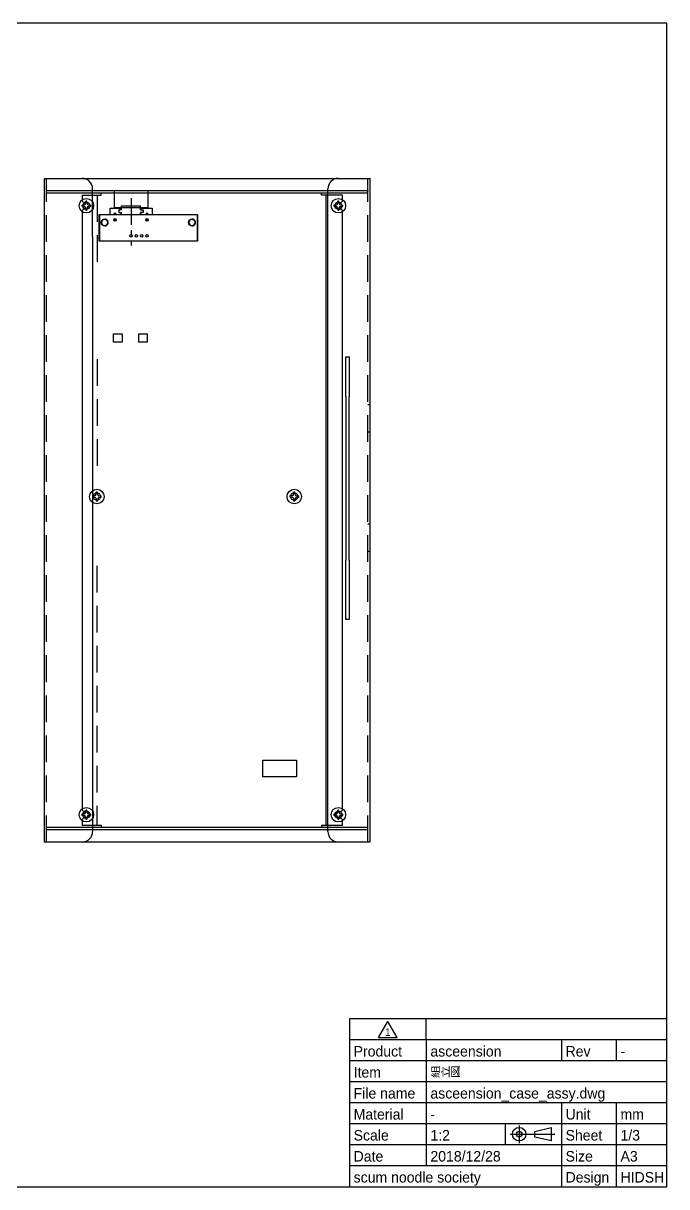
# Model space of a CAD drawing. Header units: millimetres. Extents: x -373 to 810, y -140 to 564.
# Drawn here: x 504 to 810, y 10 to 564 of the extents above; entities that cross this region are included whole.
import ezdxf
from ezdxf.enums import TextEntityAlignment as Align

# ---------------------------------------------------------------- set-up
doc = ezdxf.new("R2010")
doc.units = ezdxf.units.MM
doc.header["$PDSIZE"] = -3
doc.linetypes.add('CENTER', pattern=[50.8, 31.75, -6.35, 6.35, -6.35])
doc.linetypes.add('DASH2', pattern=[19.05, 12.7, -6.35])
doc.layers.add('case_base', color=7, linetype='Continuous', true_color=0xffbd80)
doc.layers.add('case_top', color=7, linetype='Continuous', true_color=0x8080ff)
for name, color, linetype in [('dim', 2, 'Continuous'), ('parts', 134, 'Continuous'), ('pcb_type_c', 6, 'Continuous'), ('zuwaku', 7, 'Continuous')]:
    doc.layers.add(name, color=color, linetype=linetype)
doc.styles.get("Standard").update_dxf_attribs({"font": 'FC-Txt.shx', "height": 6, "bigfont": '@ARExtfont2.shx'})

# ---------------------------------------------------------------- blocks, each defined once
blk = doc.blocks.new('title')
at = {"layer": 'zuwaku'}
for p, q in [((-75.54, 35), (-75.54, 0)), ((0, 35), (-75.54, 35)), ((-57.26, 35), (-57.26, 5)), ((-25.08, 35), (-25.08, 30)), ((-12, 35), (-12, 30)), ((0, 30), (-75.54, 30)), ((0, 25), (-75.54, 25)), ((0, 20), (-75.54, 20)), ((-25.08, 20), (-25.08, 0)), ((-12, 20), (-12, 0)), ((0, 15), (-75.54, 15)), ((-38.48, 15), (-38.48, 10)), ((-31.44, 13.17), (-27.5, 14.11)), ((-27.5, 14.11), (-27.5, 10.89)), ((-31.44, 11.83), (-31.44, 13.17)), ((-27.5, 10.89), (-31.44, 11.83)), ((0, 10), (-75.54, 10)), ((0, 5), (-75.54, 5))]:
    blk.add_line(p, q, dxfattribs=at)
at = {"layer": 'zuwaku', "linetype": 'CENTER'}
for p, q in [((-35.14, 14.61), (-35.14, 10.39)), ((-37.25, 12.5), (-26.66, 12.5))]:
    blk.add_line(p, q, dxfattribs=at)
at = {"layer": 'zuwaku'}
for radius in [1.61, 0.672]:
    blk.add_circle((-35.14, 12.5), radius, dxfattribs=at)
for tag, p in [('PRODUCT', (-56.26, 31)), ('REV', (-11, 31)), ('ITEM', (-56.26, 26)), ('FILE_NAME', (-56.26, 21)), ('MATERIAL', (-56.26, 16)), ('UNIT', (-11, 16)), ('SCALE', (-56.26, 11)), ('SHEET', (-11, 11)), ('DATE', (-56.26, 6)), ('SIZE', (-11, 6)), ('COMPANY', (-74.54, 1)), ('DESIGNED', (-11, 1))]:
    blk.add_attdef(tag, p, '', height=2.5)
for s, p in [('Product', (-74.54, 31)), ('Rev', (-24.08, 31)), ('Item', (-74.54, 26)), ('File name', (-74.54, 21)), ('Material', (-74.54, 16)), ('Unit', (-24.08, 16)), ('Scale', (-74.54, 11)), ('Sheet', (-24.08, 11)), ('Date', (-74.54, 6)), ('Size', (-24.08, 6)), ('Design', (-24.08, 1))]:
    blk.add_text(s, height=2.5, dxfattribs=at).set_placement(p)
blk = doc.blocks.new('mod_mark')
at = {"layer": 'zuwaku'}
for p, q in [((6.92, 0.5), (9.14, 4.36)), ((11.37, 0.5), (9.14, 4.36)), ((6.92, 0.5), (11.37, 0.5))]:
    blk.add_line(p, q, dxfattribs=at)
blk.add_text('1', height=1.79, dxfattribs=at).set_placement((9.14, 1.79), align=Align.MIDDLE_CENTER)

msp = doc.modelspace()

# ---------------------------------------------------------------- linework, layer by layer
at = {"layer": 'case_base'}
for p, q in [((667.648, 484.135), (514.648, 484.135)), ((514.648, 483.135), (514.648, 484.135)), ((667.648, 483.135), (514.648, 483.135)), ((531.648, 482.135), (531.648, 479.735)), ((531.648, 482.135), (540.648, 482.135)), ((540.648, 482.135), (540.648, 483.135)), ((645.68, 482.135), (645.68, 483.135)), ((655.648, 482.135), (645.68, 482.135)), ((647.68, 482.135), (647.68, 182.135)), ((655.648, 479.735), (655.648, 482.135)), ((667.648, 483.135), (667.648, 484.135)), ((533.648, 478.735), (532.648, 478.735)), ((653.648, 478.735), (654.648, 478.735)), ((531.648, 474.535), (531.648, 345.135)), ((533.648, 475.535), (532.648, 475.535)), ((653.648, 475.535), (654.648, 475.535)), ((655.648, 189.735), (655.648, 474.535)), ((531.648, 345.135), (531.648, 189.735)), ((533.648, 188.735), (532.648, 188.735)), ((653.648, 188.735), (654.68, 188.735)), ((531.648, 184.535), (531.648, 182.135)), ((533.648, 185.535), (532.648, 185.535)), ((653.648, 185.535), (654.68, 185.535)), ((655.648, 182.135), (655.648, 184.535)), ((514.648, 180.135), (514.648, 181.135)), ((514.648, 181.135), (667.648, 181.135)), ((514.648, 180.135), (667.648, 180.135)), ((531.648, 182.135), (540.648, 182.135)), ((540.648, 182.135), (540.648, 181.135)), ((645.648, 182.135), (655.648, 182.135)), ((645.648, 182.135), (645.648, 181.135)), ((667.648, 180.135), (667.648, 181.135))]:
    msp.add_line(p, q, dxfattribs=at)
at = {"layer": 'case_base', "linetype": 'DASH2'}
for p, q in [((538.748, 482.135), (538.748, 450.236)), ((538.748, 404.07), (538.748, 351.766)), ((538.648, 305.599), (538.648, 182.135))]:
    msp.add_line(p, q, dxfattribs=at)
at = {"layer": 'case_base'}
msp.add_lwpolyline([(562.862, 484.135), (562.862, 476.135), (547.012, 476.135), (547.012, 484.135)], dxfattribs=at)
for points in [[(550.648, 416.135), (550.648, 412.135), (546.648, 412.135), (546.648, 416.135)], [(562.648, 416.135), (562.648, 412.135), (558.648, 412.135), (558.648, 416.135)], [(633.648, 213.135), (633.648, 205.135), (617.648, 205.135), (617.648, 213.135)]]:
    msp.add_lwpolyline(points, close=True, dxfattribs=at)
for centre, radius in [((542.273, 469.144), 1.6), ((583.88, 469.135), 1.6), ((538.648, 338.635), 1.75), ((632.648, 338.635), 1.75)]:
    msp.add_circle(centre, radius, dxfattribs=at)
for centre, radius, start, end in [((532.648, 479.735), 1, 180, 270), ((533.648, 477.135), 1.6, 270, 90), ((653.648, 477.135), 1.6, 90, 270), ((654.648, 479.735), 1, 270, 0), ((532.648, 474.535), 1, 90, 180), ((654.648, 474.535), 1, 0, 90), ((532.648, 189.735), 1, 180, 270), ((533.648, 187.135), 1.6, 270, 90), ((653.648, 187.135), 1.6, 90, 270), ((654.648, 189.735), 1, 270, 0), ((532.648, 184.535), 1, 90, 180), ((654.648, 184.535), 1, 0, 90)]:
    msp.add_arc(centre, radius, start, end, dxfattribs=at)
at = {"layer": 'case_top', "linetype": 'DASH2'}
for p, q in [((514.648, 174.135), (514.648, 490.135)), ((667.648, 174.135), (667.648, 490.135))]:
    msp.add_line(p, q, dxfattribs=at)
at = {"layer": 'case_top'}
for p, q in [((652.816, 490.135), (668.648, 490.135)), ((536.648, 462.35), (536.648, 485.135)), ((648.648, 179.135), (648.648, 485.135)), ((536.648, 462.35), (536.648, 179.135)), ((657.148, 386.35), (657.148, 308.35)), ((658.748, 308.35), (658.748, 386.35)), ((668.648, 382.335), (667.648, 382.335)), ((668.648, 369.335), (667.648, 369.335)), ((668.648, 325.435), (667.648, 325.435)), ((668.648, 312.435), (667.648, 312.435)), ((668.648, 174.135), (652.816, 174.135))]:
    msp.add_line(p, q, dxfattribs=at)
msp.add_lwpolyline([(668.648, 490.135), (668.648, 174.135), (513.648, 174.135), (513.648, 490.135)], close=True, dxfattribs=at)
for points in [[(657.148, 386.35), (657.148, 405.11), (658.748, 405.11), (658.748, 386.35)], [(658.748, 308.35), (658.748, 280.11), (657.148, 280.11), (657.148, 308.35)]]:
    msp.add_lwpolyline(points, dxfattribs=at)
for centre in [(533.648, 477.135), (653.648, 477.135), (533.648, 187.135), (653.648, 187.135)]:
    msp.add_circle(centre, 1.6, dxfattribs=at)
for centre, start, end in [((531.648, 485.135), 0, 90), ((653.648, 485.135), 90, 180), ((531.648, 179.135), 270, 0), ((653.648, 179.135), 180, 270)]:
    msp.add_arc(centre, 5, start, end, dxfattribs=at)
at = {"layer": 'dim'}
for p in [(668.648, 490.135), (667.648, 484.135)]:
    msp.add_point(p, dxfattribs=at)
at = {"layer": 'parts'}
for p, q in [((532.701, 477.536), (531.541, 477.435)), ((532.701, 476.733), (531.541, 476.835)), ((533.247, 478.082), (533.348, 479.242)), ((534.05, 478.082), (533.948, 479.242)), ((534.595, 477.536), (535.755, 477.435)), ((534.595, 476.733), (535.755, 476.835)), ((652.701, 477.536), (651.541, 477.435)), ((652.701, 476.733), (651.541, 476.835)), ((653.247, 478.082), (653.348, 479.242)), ((654.05, 478.082), (653.948, 479.242)), ((654.595, 477.536), (655.755, 477.435)), ((654.595, 476.733), (655.755, 476.835)), ((533.247, 476.188), (533.348, 475.027)), ((534.05, 476.188), (533.948, 475.027)), ((653.247, 476.188), (653.348, 475.027)), ((654.05, 476.188), (653.948, 475.027)), ((537.701, 339.036), (536.541, 338.935)), ((537.701, 338.233), (536.541, 338.335)), ((538.247, 339.582), (538.348, 340.742)), ((539.05, 339.582), (538.948, 340.742)), ((539.595, 339.036), (540.755, 338.935)), ((539.595, 338.233), (540.755, 338.335)), ((631.701, 339.036), (630.541, 338.935)), ((631.701, 338.233), (630.541, 338.335)), ((632.247, 339.582), (632.348, 340.742)), ((633.05, 339.582), (632.948, 340.742)), ((633.595, 339.036), (634.755, 338.935)), ((633.595, 338.233), (634.755, 338.335)), ((538.247, 337.688), (538.348, 336.527)), ((539.05, 337.688), (538.948, 336.527)), ((632.247, 337.688), (632.348, 336.527)), ((633.05, 337.688), (632.948, 336.527)), ((533.247, 188.082), (533.348, 189.242)), ((534.05, 188.082), (533.948, 189.242)), ((653.247, 188.082), (653.348, 189.242)), ((654.05, 188.082), (653.948, 189.242)), ((532.701, 187.536), (531.541, 187.435)), ((532.701, 186.733), (531.541, 186.835)), ((533.247, 186.188), (533.348, 185.027)), ((534.05, 186.188), (533.948, 185.027)), ((534.595, 187.536), (535.755, 187.435)), ((534.595, 186.733), (535.755, 186.835)), ((652.701, 187.536), (651.541, 187.435)), ((652.701, 186.733), (651.541, 186.835)), ((653.247, 186.188), (653.348, 185.027)), ((654.05, 186.188), (653.948, 185.027)), ((654.595, 187.536), (655.755, 187.435)), ((654.595, 186.733), (655.755, 186.835))]:
    msp.add_line(p, q, dxfattribs=at)
for centre in [(533.648, 477.135), (653.648, 477.135), (538.648, 338.635), (632.648, 338.635), (533.648, 187.135), (653.648, 187.135)]:
    msp.add_circle(centre, 3.45, dxfattribs=at)
for centre, radius, start, end in [((533.648, 477.135), 2.128, 171.89733, 188.10267), ((532.649, 478.134), 0.6, 275, 355), ((532.649, 476.135), 0.6, 5, 85), ((533.648, 477.135), 2.128, 81.89733, 98.10267), ((534.647, 478.134), 0.6, 185, 265), ((534.647, 476.135), 0.6, 95, 175), ((533.648, 477.135), 2.128, 351.89733, 8.10267), ((653.648, 477.135), 2.128, 171.89733, 188.10267), ((652.649, 478.134), 0.6, 275, 355), ((652.649, 476.135), 0.6, 5, 85), ((653.648, 477.135), 2.128, 81.89733, 98.10267), ((654.647, 478.134), 0.6, 185, 265), ((654.647, 476.135), 0.6, 95, 175), ((653.648, 477.135), 2.128, 351.89733, 8.10267), ((533.648, 477.135), 2.128, 261.89733, 278.10267), ((653.648, 477.135), 2.128, 261.89733, 278.10267), ((538.648, 338.635), 2.128, 171.89733, 188.10267), ((537.649, 339.634), 0.6, 275, 355), ((537.649, 337.635), 0.6, 5, 85), ((538.648, 338.635), 2.128, 81.89733, 98.10267), ((539.647, 339.634), 0.6, 185, 265), ((539.647, 337.635), 0.6, 95, 175), ((538.648, 338.635), 2.128, 351.89733, 8.10267), ((632.648, 338.635), 2.128, 171.89733, 188.10267), ((631.649, 339.634), 0.6, 275, 355), ((631.649, 337.635), 0.6, 5, 85), ((632.648, 338.635), 2.128, 81.89733, 98.10267), ((633.647, 339.634), 0.6, 185, 265), ((633.647, 337.635), 0.6, 95, 175), ((632.648, 338.635), 2.128, 351.89733, 8.10267), ((538.648, 338.635), 2.128, 261.89733, 278.10267), ((632.648, 338.635), 2.128, 261.89733, 278.10267), ((533.648, 187.135), 2.128, 81.89733, 98.10267), ((653.648, 187.135), 2.128, 81.89733, 98.10267), ((533.648, 187.135), 2.128, 171.89733, 188.10267), ((532.649, 188.134), 0.6, 275, 355), ((532.649, 186.135), 0.6, 5, 85), ((533.648, 187.135), 2.128, 261.89733, 278.10267), ((534.647, 188.134), 0.6, 185, 265), ((534.647, 186.135), 0.6, 95, 175), ((533.648, 187.135), 2.128, 351.89733, 8.10267), ((653.648, 187.135), 2.128, 171.89733, 188.10267), ((652.649, 188.134), 0.6, 275, 355), ((652.649, 186.135), 0.6, 5, 85), ((653.648, 187.135), 2.128, 261.89733, 278.10267), ((654.647, 188.134), 0.6, 185, 265), ((654.647, 186.135), 0.6, 95, 175), ((653.648, 187.135), 2.128, 351.89733, 8.10267)]:
    msp.add_arc(centre, radius, start, end, dxfattribs=at)
at = {"layer": 'pcb_type_c'}
for p, q in [((550.457, 477.135), (559.417, 477.135)), ((550.457, 475.235), (550.457, 477.135)), ((559.417, 475.235), (559.417, 477.135)), ((539.796, 472.954), (586.575, 472.954)), ((539.796, 460.254), (539.796, 472.954)), ((540.014, 460.254), (540.014, 472.954)), ((544.937, 472.954), (544.937, 475.894)), ((544.937, 475.894), (550.267, 475.894)), ((550.457, 475.235), (549.187, 475.235)), ((549.187, 475.235), (549.187, 473.835)), ((549.187, 473.835), (550.457, 473.835)), ((550.267, 475.235), (550.267, 475.894)), ((550.267, 472.954), (550.267, 473.835)), ((550.457, 472.954), (550.457, 473.835)), ((559.417, 475.235), (560.687, 475.235)), ((560.687, 473.835), (559.417, 473.835)), ((559.417, 472.954), (559.417, 473.835)), ((559.607, 475.894), (559.607, 475.235)), ((559.607, 475.894), (564.937, 475.894)), ((559.607, 473.835), (559.607, 472.954)), ((560.687, 475.235), (560.687, 473.835)), ((564.937, 475.894), (564.937, 472.954)), ((586.357, 472.954), (586.357, 460.254)), ((586.575, 472.954), (586.575, 460.254)), ((586.575, 460.254), (539.796, 460.254))]:
    msp.add_line(p, q, dxfattribs=at)
at = {"layer": 'pcb_type_c', "linetype": 'CENTER', "ltscale": 0.4}
msp.add_line((554.937, 480.717), (554.937, 458.156), dxfattribs=at)
at = {"layer": 'pcb_type_c'}
for centre, radius in [((547.317, 470.414), 0.6), ((562.557, 470.414), 0.6), ((547.317, 470.414), 0.3), ((562.557, 470.414), 0.3), ((554.937, 462.794), 0.6), ((557.477, 462.794), 0.6), ((560.017, 462.794), 0.6), ((562.557, 462.794), 0.6)]:
    msp.add_circle(centre, radius, dxfattribs=at)
for centre in [(547.317, 472.954), (562.557, 472.954)]:
    msp.add_arc(centre, 0.6, 0, 180, dxfattribs=at)
at = {"layer": 'pcb_type_c', "extrusion": (0, 0, -1)}
for centre in [(542.382, 469.144), (583.989, 469.144)]:
    msp.add_ellipse(centre, major_axis=(0, -1.6), ratio=0.9224989, dxfattribs=at)
at = {"layer": 'pcb_type_c'}
for centre in [(542.491, 469.144), (584.099, 469.144)]:
    msp.add_ellipse(centre, major_axis=(0, -1.6), ratio=0.9906636, start_param=0, end_param=3.1415927, dxfattribs=at)
msp.add_point((539.796, 469.144), dxfattribs=at)
at = {"layer": 'zuwaku'}
for p, q in [((810, 90), (658.917, 90)), ((658.917, 90), (658.917, 80)), ((695.486, 80), (695.486, 90))]:
    msp.add_line(p, q, dxfattribs=at)
msp.add_lwpolyline([(10, 564), (10, 10), (810, 10), (810, 564)], close=True, dxfattribs=at)

# ---------------------------------------------------------------- block references
at = {"layer": 'zuwaku', "xscale": 2, "yscale": 2, "zscale": 2}
msp.add_blockref('mod_mark', (658.917, 80), dxfattribs=at)
msp.add_blockref('title', (810, 10), dxfattribs=at).add_auto_attribs({'PRODUCT': 'asceension', 'REV': '-', 'ITEM': '組立図', 'MATERIAL': '-', 'SCALE': '1:2', 'DATE': '2018/12/28', 'SHEET': '1/3', 'SIZE': 'A3', 'UNIT': 'mm', 'DESIGNED': 'HIDSH', 'COMPANY': 'scum noodle society', 'FILE_NAME': 'asceension_case_assy.dwg'})

doc.saveas('drawing.dxf')
